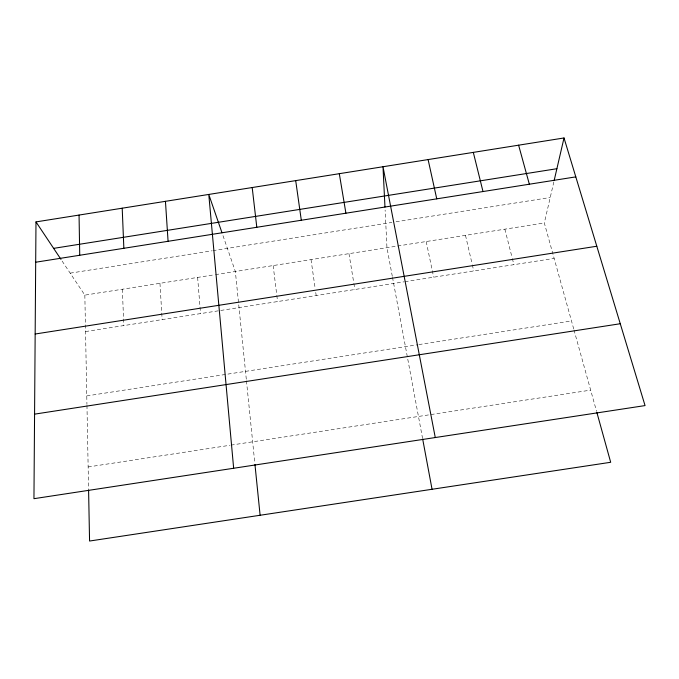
<?xml version="1.0" encoding="UTF-8"?>
<svg xmlns="http://www.w3.org/2000/svg" width="679" height="679" viewBox="0 0 679 679"><rect width="100%" height="100%" fill="white"/><g stroke="black" fill="none" stroke-linecap="round" stroke-linejoin="round"><path stroke-width="0.51" stroke-dasharray="3.4 2.55" d="M573.713 328.959L544.32 222.975L553.937 181.48M70.183 273.153L211.823 250.831M212.858 250.661L391.919 222.44M396.018 221.795L550.219 197.496M62.103 261.05L84.841 295.127L214.394 274.783M215.447 274.622L544.32 222.975M85.537 331.556L403.895 281.844M404.922 281.683L554.14 258.385M86.776 395.916L417.848 344.728M418.884 344.567L571.497 320.972M88.143 466.965L229.96 445.28M230.996 445.118L590.671 390.128M222.992 235.638L235.358 271.49L246.35 379.756M573.984 329.96L596.569 411.381M504.87 229.171L512.093 257.57M512.348 258.58L513.901 264.666M465.497 235.35L472.083 263.817M472.321 264.835L473.738 270.938M426.191 241.529L433.652 277.193M392.301 276.294L386.962 247.682L385.12 210.04M392.496 277.312L422.465 437.904M348.964 253.649L353.691 282.328M353.861 283.355L354.879 289.5M311.024 259.607L315.158 288.354M315.743 292.462L316.185 295.535M273.153 265.557L276.684 294.363M276.811 295.399L277.567 301.569M246.46 380.809L254.846 463.443M197.623 277.414L200.543 313.596M159.964 283.33L162.137 319.597M122.364 289.237L123.807 325.581M84.841 295.127L86.937 404.37M86.963 405.431L88.559 488.787"/><path stroke-width="1.02" d="M35.987 221.906L33.95 498.683L645.05 405.584L564.02 137.964L35.987 221.906L60.974 259.361M554.157 180.504L564.02 137.964M53.641 248.361L556.89 168.715M35.69 262.221L575.8 176.88M35.164 334.017L596.799 246.239M34.57 414.148L620.266 323.739M221.999 232.778L208.776 194.44L233.652 468.255M596.849 412.391L610.684 462.28L89.569 541.036L88.584 489.822M518.612 145.187L529.348 184.221M473.314 152.385L482.998 191.546M428.101 159.573L436.75 198.854M435.273 437.539L382.998 166.745L384.968 207.027M422.652 438.931L432.048 489.27M339.305 173.688L345.908 213.206M295.704 180.622L301.306 220.251M252.198 187.54L256.806 227.278M254.956 464.478L260.108 515.259M165.447 201.332L168.078 241.3M122.203 208.198L123.858 248.285M79.053 215.065L79.732 255.262"/></g></svg>
